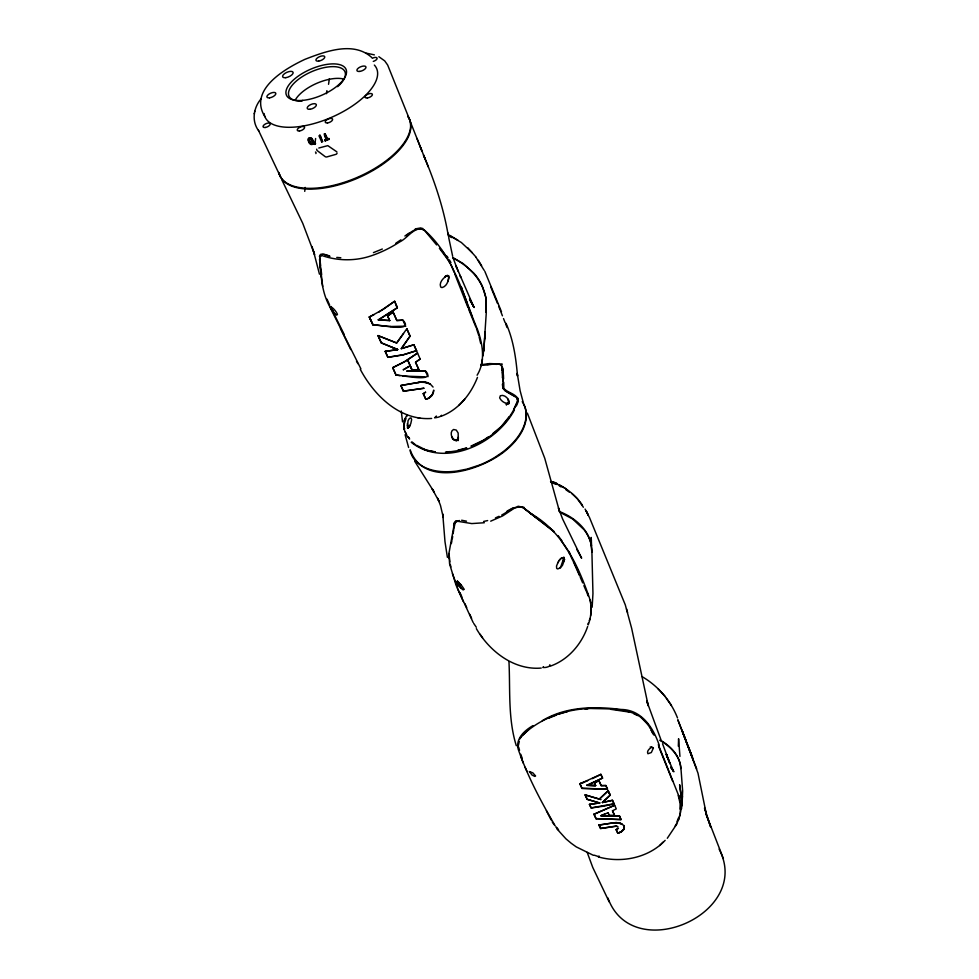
<?xml version="1.0" encoding="UTF-8"?>
<svg xmlns="http://www.w3.org/2000/svg" width="979" height="979" viewBox="0 0 979 979"><rect width="100%" height="100%" fill="white"/><g stroke="black" fill="none" stroke-linecap="round" stroke-linejoin="round"><path stroke-width="1.47" d="M334.83 313.88C324.734 301.752 334.561 307.528 337.449 314.381L336.715 315.128L334.83 313.88L331.33 308.409L331.061 306.5M680.723 768.564C680.491 756.021 670.444 745.802 660.017 740.026M473.114 622.436L456.043 585.185L449.594 563.88L448.908 553.539L454.329 523.765L456.581 521.109L459.506 520.571L455.296 522.137L453.95 528.354M587.718 593.347C592.222 603.345 592.001 614.885 588.183 624.932M680.699 806.684L680.332 813.072L678.423 820.108M612.487 810.783L614.628 815.556L609.219 815.507L608.008 812.741L600.959 815.788L619.438 816.033L621.029 819.57L596.052 818.713L593.984 814.259L614.677 805.24L616.268 808.899L612.487 810.783L614.628 815.556L609.268 815.421L608.008 812.741M387.611 315.984L393.13 312.142L387.611 315.984L389.679 320.598L378.237 319.839L397.376 307.663L394.647 301.251L383.597 309.119L369.303 317.061L372.877 324.808C377.074 323.914 415.512 333.484 402.907 320.157L396.838 320.463L393.13 312.142L396.874 320.586L402.907 320.157L405.6 326.301M518.344 747.418L518.38 744.591M458.343 437.038L458.27 440.55L458.16 433.024L456.275 430.075L453.534 429.487C450.01 431.249 451.184 435.973 452.616 438.8M448.786 557.822L448.908 553.539M325.163 140.854L329.177 139.091L325.163 140.854L324.869 139.777L326.423 139.263L324.465 133.646M616.17 829.739L618.447 828.258L616.183 829.592L617.712 833.129C621.237 832.493 625.348 829.862 624.21 825.676L619.426 822.801L613.282 822.825L598.952 825.052L600.555 828.491L616.244 826.239L617.945 826.729L616.06 826.068L600.555 828.491M385.188 351.449L397.731 349.589L385.212 351.351L387.904 357.347L402.944 354.949L416.54 350.69L413.872 344.804L401.292 348.659L410.066 336.213L406.787 328.736L410.066 336.091L401.292 348.659L413.884 344.718L417.543 353.089L403.935 362.059L392.689 367.627L396.067 375.092C400.692 374.798 437.576 383.462 425.327 370.772L406.921 371.053L425.327 370.772M678.325 746.182L678.594 738.741L679.94 756.424M682.106 802.988L682.363 796.049L681.543 808.874M486.306 312.289L483.92 348.316M680.05 809.156L680.111 803.453L678.214 795.376M579.886 783.836L600.861 774.328L602.526 778.158L586.972 785.317L595.611 785.586L594.424 782.796L598.94 780.655L601.192 785.696L605.866 785.599L607.494 789.245L582.003 788.413L579.886 783.836L587.718 780.679M595.611 785.586L586.972 785.317L595.611 785.586L594.424 782.796M682.033 805.778L682.644 790.983L680.98 768.796A66.609 42.146 -2.1 0 0 660.152 740.479M483.528 351.069L483.895 345.061L483.161 355.83M403.727 423.491L403.776 427.676L404.706 428.851L403.886 428.986L404.229 420.15L407.019 414.937L407.154 416.051M550.247 665.304C549.843 666.723 544.067 668.278 543.149 667.115M624.21 825.676L623.99 829.201L620.662 832.162L617.761 833.056L616.183 829.592M309.229 139.312L309.229 139.226A1.566 1.273 26.2 0 1 309.352 138.859L310.49 138.528A1.566 1.273 25.4 0 1 311.089 138.896L311.371 139.214M596.052 818.713L593.996 814.149M448.101 275.882L448.639 277.228C448.517 281.401 446.448 286.553 441.994 287.593L440.697 287.055C438.776 282.441 443.426 277.914 446.975 275.576L448.553 275.76L449.128 277.106L447.831 281.646M423.295 393.717L425.571 392.224L423.295 393.717L425.792 399.261C430.124 398.441 433.636 394.549 433.721 390.095C433.391 394.549 430.124 398.257 425.792 399.261L423.307 393.595M484.642 339.003L485.217 331.624L483.675 351.351M590.68 615.681L590.937 605.805M360.896 368.85L327.977 303.196C321.161 288.805 320.72 272.284 319.729 256.743L320.904 255.164C336.947 261.026 355.206 261.381 371.641 255.666C381.504 252.301 390.878 247.638 399.616 241.984C407.142 238.362 411.902 229.429 420.615 228.67L424.543 230.249C454.072 256.376 463.079 295.254 477.74 330.168C482.831 344.51 485.56 361.557 477.091 375.226M592.148 607.225L592.956 593.494L591.903 551.911A62.289 45.058 -0.1 0 0 559.168 511.417M322.605 141.649C316.352 128.298 322.776 138.431 321.699 141.931L318.97 135.8L319.876 135.518M589.468 804.432L599.65 802.939L589.468 804.432L591.157 807.993L603.7 806.158L614.078 803.906L612.45 800.247L602.403 802.547L612.499 800.332L614.078 803.906M407.435 427.847L408.035 420.725L409.381 418.498L411.009 417.825L411.657 419.636L410.801 423.503L409.54 426.648L407.949 427.994L407.325 423.711M453.656 525.931L453.938 523.153L455.908 520.755M486.037 311.811L485.976 297.861L482.219 285.929A62.68 51.373 6.1 0 0 474.093 273.447L463.14 263.596L452.971 257.599M441.553 415.267C441.505 417.25 432.571 418.241 434.7 417.605M509.104 402.761L506.314 404.755L509.104 402.761L509.251 401.451C508.113 398.061 504.173 394.219 500.367 395.724L499.645 397.841C500.954 400.925 505.776 404.706 508.823 402.712L507.697 398.881M260.83 99.099C253.414 108.033 251.407 121.286 258.774 130.953M619.438 816.033L601.155 815.691M563.439 560.318L563.892 557.345L561.346 558.214L558.985 560.514M321.699 141.931L322.642 141.245M315.617 143.68L315.018 143.986L315.287 142.041M486 312.142L486.073 299.219A64.369 52.719 6.2 0 0 466.273 266.484A64.455 52.793 6.2 0 0 452.726 258.003M482.476 359.073L481.154 365.632M582.003 788.413L579.898 783.665L583.827 782.27M369.316 316.951L372.938 324.734L369.316 316.951L374.051 314.638M563.182 559.915L560.93 566.327M389.679 320.598L387.623 315.862M452.249 539.135L452.677 536.406M453.118 533.677L453.766 529.578M563.5 562.032L563.855 559.988M404.376 423.479L406.004 418.4M563.892 557.345L564.516 559.547L562.582 565.103L560.637 567.722L557.724 568.934L556.672 568.432L556.525 565.997L558.263 561.836M451.343 543.602L451.943 540.628M254.21 113.748L254.356 113.099M254.613 111.851L254.76 111.214M518.589 744.444L519.298 741.421M550.724 482.243L551.348 481.582C552.89 481.717 558.507 483.418 557.284 484.519M396.067 375.092L392.689 367.627M598.414 856.931C621.359 863.38 648.624 857.983 665.157 840.349M602.526 778.158L600.861 774.328M464.034 589.419L463.14 589.909C451.331 580.914 457.34 577.818 463.899 588.954M589.309 620.576L590.031 618.471M381.382 342.846L397.731 349.589L381.345 342.944L378.029 335.577L396.679 342.993L406.787 328.834M517.671 400.827L513.669 409.552M676.978 821.797L678.374 818.052M587.657 626.499C581.673 644.06 568.358 659.711 550.639 666.038M517.377 401.757C509.655 422.133 492.302 437.784 472.404 446.032M477.458 377.392C470.887 394.231 458.441 410.005 441.039 416.295M404.388 421.056L405.33 418.804M516.349 405.955L518.295 401.402L517.818 398.331C514.416 393.35 507.734 392.701 503.83 388.455L503.72 382.263M410.03 425.265L408.255 427.847L407.399 425.388M587.926 624.064L588.391 623.036M387.904 357.347L385.212 351.351M403.47 391.111L424.127 388.222L403.421 391.221L400.9 385.457L419.893 382.214L426.942 382.459L430.258 384.049L433.073 387.072M319.399 256.437L320.463 254.405L323.021 253.904L329.421 255.911M320.206 256.841L322.275 254.675M433.379 392.457L431.776 395.638L428.276 398.355M676.587 824.367L667.299 838.269M557.846 562.815L560.098 559.315L562.007 557.675L563.194 558.752L563.109 557.749M514.428 409.92C496.463 443.879 444.515 468.586 411.229 442.288M519.984 738.851L521.452 736.367M675.596 825.627L676.758 823.706M675.204 825.982C681.164 817.306 682.143 806.133 679.34 796.147M617.712 833.129L621.175 831.783L624.112 828.821M452.653 438.262L454.929 440.281L456.752 440.281L458.001 438.531L456.752 440.281L455.198 440.464L453.546 439.559L451.784 436.72M559.572 568.248L560.196 567.294M311.958 143.399L312.595 143.007A1.591 1.297 25.9 0 0 312.729 142.64L312.729 142.396A2.839 2.325 25.6 0 0 312.68 142.028L312.534 141.514A10.292 8.468 24.7 0 0 312.301 140.89M509.129 416.773L501.224 426.587L492.633 433.734M403.507 333.582L396.679 342.993L377.967 335.626L381.345 342.944M378.567 319.937L397.205 307.908L394.647 301.251L378.64 312.228M557.075 483.724L556.586 484.397L555.326 483.797M412.11 370.246L419.098 370.148L415.549 362.23L420.224 358.95L415.573 362.352L419.085 370.258L412.11 370.246L407.619 359.868L412.135 370.209L410.128 365.84L403.324 369.756L410.128 365.84M371.628 57.394C353.346 40.837 325.114 51.532 304.934 59.34C284.816 68.75 248.177 89.97 264.881 116.623M521.146 736.881L528.599 729.685M516.961 398.147L517.365 400.399M662.942 842.197L659.662 845.562M522.859 734.862C540.849 717.95 566.229 708.955 590.741 708.478C610.92 709.237 639.679 706.654 650.203 728.462M458.735 405.453L464.731 399.175M543.357 667.017L543.112 667.641M331.33 308.409L333.239 312.044M599.601 803.049L587.192 799.317L585.099 794.875L599.332 799.109L608.204 790.738L610.125 795.181L602.403 802.547M436.377 416.075L435.276 417.14L436.279 416.589M599.65 802.939L587.192 799.317L585.099 794.875L600.996 799.562L599.332 799.109L608.204 790.738L610.174 795.181L602.428 802.425M407.949 427.994L409.075 427.003M406.53 235.743C411.156 231.533 417.849 226.443 424.274 230.077L436.622 244.921M488.191 436.977L483.687 440.073L470.899 446.143M404.878 236.012L409.051 233.161M445.151 276.849L447.268 275.405L448.553 275.76M395.749 243.294L400.937 239.806M532.992 725.623C524.707 730.346 515.284 738.68 518.234 749.314C527.448 776.09 540.971 801.52 555.228 825.909M507.024 511.111L513.534 507.648M456.275 440.942L457.499 440.232M501.786 514.978C508.321 511.772 515.321 504.332 523.178 507.648L553.796 531.169M456.226 440.317L457.156 439.828M602.526 778.011L586.972 785.317M542.329 720.654C565.911 706.508 594.522 706.128 621.004 709.469C641.6 709.591 653.434 727.825 659.246 745.313M600.812 774.487L592.368 778.623M594.412 782.931L598.94 780.655M312.742 144.305L311.628 144.549A1.946 1.591 27.6 0 1 310.747 144.341A2.215 1.799 27.3 0 1 310.074 143.901L309.609 143.387A5.666 4.552 27.7 0 1 309.327 142.983M382.336 249.009L373.44 252.619M495.435 517.915L499.045 516.3M548.619 718.219L556.451 715.062M604.239 814.357L600.959 815.788L604.643 814.308M392.677 367.749L405.722 361.129L417.543 353.089L420.126 358.95M456.41 582.199L457.682 581.991L457.438 581.134L457.022 581.599L457.438 581.134L459.31 582.872M457.658 520.706L456.581 521.109L471.78 523.581L484.348 522.737M490.699 521.171L502.655 515.921L514.293 508.223L518.809 506.841L523.19 507.55L537.569 518.723M593.984 814.259L614.677 805.24M328.883 138.406C325.469 140.193 329.556 137.635 329.213 139.471M327.329 138.957C324.967 130.905 322.458 133.107 326.435 139.642L324.857 140.168M466.775 448.137L457.707 450.695L446.62 452.322M416.54 350.69L403.495 354.679L387.953 357.237M559.205 714.009L567.526 711.562M466.237 448.039L457.842 450.23M415.267 228.902L420.566 227.948L423.001 228.584M445.225 276.262L447.158 275.735M318.799 148.025L327.806 145.638L336.862 151.855M419.893 382.214L400.864 385.518L403.421 391.221M614.066 803.759L591.145 807.883L589.48 804.371M483.589 521.464L487.64 520.571M506.314 403.874L509.043 403.678M309.67 138.186L308.862 138.418A1.897 1.53 25.1 0 0 308.312 138.957L308.312 140.78A7.612 6.131 27.7 0 0 308.495 141.306L308.85 142.139A7.893 6.278 28.8 0 0 309.388 142.971M481.166 364.702L489.561 363.576L502.227 364.09L501.603 364.886L502.239 370.527M312.13 144.097L312.644 143.986A2.252 1.86 27.9 0 0 313.011 143.803A1.958 1.615 27.5 0 0 313.451 143.338A2.252 1.86 25.1 0 0 313.672 142.591M417.984 382.581L422.977 381.834L430.258 384.049M480.983 365.289C496.316 365.143 504.711 357.849 502.423 377.87M598.952 825.052L616.232 822.495L622.191 823.951M613.282 822.825L621.09 823.498M445.457 452.09L450.23 451.6M486.942 364.518L489.206 364.335M405.612 326.178L390.278 326.521M517.818 398.331L507.073 391.979M431.641 418.449C399.787 420.86 374.125 395.43 360.223 369.242M541.228 668.057C513.951 670.407 489.402 651.231 476.345 628.616M585.001 709.004L587.755 708.869M517.952 506.229L524.144 507.416M309.682 138.186L309.988 138.174A1.946 1.591 24.6 0 1 310.894 138.369A2.374 1.934 24.7 0 1 311.677 138.908M424.69 376.805L402.932 376.083M607.494 789.245L605.842 785.488L601.179 785.586L598.952 780.752M607.469 789.111L582.028 788.291M621.029 819.57L596.064 818.603M389.703 320.488L378.237 319.839M494.652 364.237L496.867 364.335M610.847 709.334L629.436 712.088M435.104 451.808L425.424 450.059M336.776 257.416L340.839 257.758M417.69 417.715L419.807 417.996M435.178 452.078L426.098 450.095L416.54 445.274M366.207 53.147L374.345 54.861M396.091 374.994L399.958 375.655M466.518 521.183L461.635 520.241M550.785 481.937L551.422 482.121M424.923 382.116L428.716 383.266M324.367 254.577L329.96 256.339M422.414 448.798L426.293 450.022M550.528 481.546C563.427 485.596 574.979 493.991 582.456 505.299M554.175 482.671L556.219 483.455M551.25 481.582L554.738 482.794M551.801 482.769L555.485 484.054M593.433 855.34L576.227 846.872L571.185 843.249L565.923 838.819L556.965 828.907M392.408 347.496L397.535 349.515M559.89 512.262L572.617 518.98L584.145 529.798A62.02 44.875 -0.2 0 1 590.643 542.55L591.94 552.315M633.841 713.41L637.451 715.025M634.123 713.862L637.647 715.502M448.455 235.841L451.784 237.591M449.618 235.327L457.976 240.247M448.798 235.119L461.366 242.511L472.306 252.753M559.792 485.143L565.997 488.79M594.241 855.169L599.172 856.833L599.013 856.013M378.861 56.709L384.71 60.882L387.672 65.067L409.626 119.646M559.168 485.755L561.126 486.93M642.163 676.685C658.133 685.973 670.786 700.756 677.517 717.962M513.926 395.7L505.862 391.27L503.328 388.81L502.349 372.044M453.51 439.29L454.929 440.281M565.715 489.561L569.24 492.094M530.422 513.339C561.236 530.508 576.888 562.68 588.318 594.73M523.178 507.648L554.077 531.866M571.846 493.502L577.329 498.727L583.386 507.244M412.024 441.921L415.047 444.429M641.208 717.607L648.147 724.778M505.458 391.049L502.9 388.051L502.398 384.16M467.668 247.663L476.1 257.183M311.677 138.896L313.292 141.674A6.278 5.189 24.4 0 1 313.476 142.383L313.5 142.481A3.524 2.913 24.9 0 1 313.537 143.02A2.252 1.86 25.2 0 1 313.317 143.766A1.995 1.64 27.6 0 1 312.742 144.305M311.811 138.467L312.742 139.728M658.023 688.739L665.414 696.754M310.82 142.934L310.27 142.151A9.3 7.538 26.9 0 1 309.964 141.576L309.939 141.527M556.305 827.536L558.605 830.057M309.78 142.946L310.27 143.485A2.142 1.762 27.3 0 0 310.906 143.925M556.084 826.925L557.822 828.956M461.525 588.355L457.217 582.175M476.112 257.416L484.115 270.29M439.4 248.311L447.525 259.227M446.571 256.718L441.284 249.865M408.023 437.013L409.589 439.081M561.873 540.751L558.128 535.672M460.24 583.961L461.28 585.356M476.308 627.258L473.714 623.415M666.381 698.443L671.435 705.467L670.652 704.378M408.206 436.72L409.479 438.494M563.659 558.324L564.516 559.547M480.065 634.233L482.574 637.818M560.661 539.772L567.857 550.675M446.962 256.192L448.039 257.746M552.254 821.993L554.126 824.734M671.056 767.585L673.846 771.782L670.786 767.095M478.327 260.267L481.619 265.762M671.019 767.45L673.454 771.183L668.816 760.438M448.235 260.279L450.316 263.51M576.766 549.366L581.636 558.226L562.595 518.956L558.446 508.015L559.388 511.062L544.74 458.245L527.351 413.101M312.595 142.824L312.534 142.457A6.168 5.091 24.4 0 0 312.411 141.979L312.362 141.857A9.753 7.991 25.3 0 0 312.191 141.306L311.799 140.584A7.808 6.412 25.2 0 0 311.457 139.96A3.573 2.925 25.4 0 0 311.224 139.642L309.229 139.214A1.53 1.248 26.5 0 0 309.07 139.667L309.058 139.74A2.386 1.946 25.8 0 0 309.095 140.119A4.222 3.414 27.5 0 0 309.193 140.474L310.71 143.411A1.456 1.187 26.6 0 0 311.273 143.766L312.387 143.509A1.542 1.26 25.7 0 0 312.582 143.093M585.075 509.068L589.517 517.585L625.3 604.9L631.639 628.273L648.282 705.908L646.813 700.646L647.645 703.571M568.628 551.153L569.815 553.221M469.492 299.146L474.13 307.504L470.507 300.908M414.68 461.207L434.15 492.045L432.216 488.876L439.118 501.627L437.735 498.287L440.501 505.556L443.291 517.463L442.753 513.975L444.992 541.717L447.403 557.381M457.352 583.251L458.025 584.439M356.478 361.153L357.886 363.674M449.41 259.888L450.952 262.666M469.712 299.427L473.591 306.427L455.981 265.909L458.392 271.734M719.112 849.16C753.035 913.737 632.373 966.383 607.898 897.927M568.469 551.813L569.692 554.102M651.316 730.053L653.984 735.119M407.545 436.964L403.886 428.986M546.38 810.685L551.067 819.9M650.876 729.783L652.895 733.76M332.958 311.811L344.118 334.341M340.447 328.454L350.739 349.576M405.122 431.837L406.493 434.664M598.964 824.942L600.629 828.381M570.304 555.24L572.556 559.988M281.744 179.647L302.756 223.347L314.589 254.552L311.995 246.549M280.606 177.052L258.444 130.256M425.278 370.882L428.019 376.67M609.195 901.928L592.772 867.467L587.192 852.379M525.087 767.267L527.143 771.648M484.801 271.269L501.505 311.787M523.557 403.997C529.798 415.365 524.707 429.145 517.291 438.629A59.731 35.868 -23.5 0 1 506.632 449.704C483.491 469.847 423.944 489.451 410.128 449.716M464.878 603.59L466.714 607.604M469.773 614.31L471.597 618.336M459.971 592.65L461.807 596.762M457.474 588.526L463.336 601.608M573.119 561.175L579.678 575.958M324.869 139.777L325.175 140.45M574.061 562.227L579.446 574.44M324.93 133.878L327.341 139.336M327.023 299.158L329.678 305.191M619.45 815.923L620.992 819.472M312.289 140.89L312.007 140.291A9.288 7.612 25.4 0 0 311.701 139.716L311.591 139.52A3.879 3.157 25.9 0 0 311.359 139.214M580.266 577.304L582.676 582.872M583.876 585.662L586.274 591.23M609.134 792.868L610.125 795.181M313.109 140.45L313.659 142.334M459.922 275.332L460.852 277.559L460.546 276.8M457.511 587.167L452.433 573.67M490.809 287.08L497.528 303.466M662.55 743.722L669.269 761.821L666.32 754.356L667.923 758.26M428.312 166.968L423.491 154.976C434.321 180.491 443.291 206.887 448.039 234.25M660.984 739.855L647.449 702.898M468.574 309.058L475.892 327.121M498.629 306.207L500.293 310.331M658.316 744.689L678.643 795.523M658.61 746.353L672.708 781.303M451.013 264.599L454.134 272.346M457.682 581.991L458.368 583.704M505.617 323.89L507.073 327.537M456.863 268.038L453.461 258.848M471.927 316.058L465.49 299.843M410.177 121.347L425.021 158.733M666.344 754.466L670.052 763.791L666.32 754.356M523.312 763.155L520.62 756.094M517.071 398.257L517.61 399.628M693.303 760.157L681.935 730.322L697.99 773.177L706.226 813.671L704.525 807.932L710.607 826.876L705.932 813.696L723.408 858.742M416.956 138.394L421.998 151.194L420.456 147.254M454.697 273.753L468.011 307.675M500.832 311.701L502.435 315.825M503.512 318.567L505.127 322.678M682.51 731.546L685.484 739.231M505.996 323.266C513.437 339.872 515.982 358.13 517.524 376.12L517.218 373.317L520.118 390.731L523.496 403.336M696.705 768.882L677.811 719.761L692.52 757.501L688.359 746.708M586.886 592.625L588.208 596.04M462.039 289.038L461.158 286.676L466.861 302.156M520.767 754.271L522.174 758.199M396.507 305.864L397.205 307.908M476.455 328.516L478.829 335.638M678.863 796.208L679.597 798.509M516.312 745.729C507.856 718.672 510.34 689.852 508.97 661.902M627.576 612.511L626.523 608.901M408.61 447.489L405.098 434.713M313.488 251.101L319.46 274.193M518.797 747.626L519.543 750.318M452.677 256.327L448.7 237.579M479.135 336.96L480.713 343.543M450.267 564.308L450.891 566.976M308.397 140.046L308.483 138.516A1.872 1.517 25.5 0 1 309.034 137.99L309.707 137.77A2.08 1.677 23.7 0 1 310.441 137.77L310.747 137.843A2.191 1.774 24.7 0 1 311.175 138.015A2.301 1.921 24.2 0 1 311.836 138.455M447.746 232.708L448.37 236.012M590.313 600.127L590.778 602.88M449.887 562.019L449.385 556.867M402.54 421.876L401.268 411.021M322.678 286.443L319.509 259.239M319.827 258.627L320.659 265.884M321.161 270.241L321.65 274.609M321.32 277.057L320.084 264.795M502.814 368.006L503.157 371.641M502.203 369.254L502.814 377.135M502.545 369.952L503.206 380.953M549.696 664.937L549.733 665.683M591.34 540.628L591.194 537.422L591.573 545.695M503.402 374.59L503.573 378.959M651.488 746.781A3.121 2.007 -3.1 0 1 650.154 747.05M390.303 326.399A81.893 47.494 -0.5 0 1 372.999 324.624M408.231 117.101A70.623 32.931 -23.5 0 1 410.531 122.424L410.837 128.702L409.797 133.095A70.623 32.931 -23.5 0 1 342.54 183.746A70.623 32.931 -23.5 0 1 279.235 173.369M522.199 401.647A61.542 36.933 -23.5 0 1 502.166 452.445L495.141 457.217A61.567 36.933 -23.5 0 1 479.575 465.025L467.154 469.076L456.899 471.058A61.542 36.933 -23.5 0 1 410.152 450.781M316.719 149.138A1.982 1.701 17.1 0 0 317.453 150.79L325.016 156.518A1.97 1.701 16.4 0 0 326.949 156.897L335.834 154.376A1.97 1.701 15.9 0 0 337.045 153.116M328.54 84.304A291.718 6.584 -81 0 1 329.385 78.712M314.797 144.451A292.231 8.273 -80.9 0 1 315.63 138.504M407.937 116.342A70.684 32.943 -23.5 0 1 357.519 177.285A70.684 32.943 -23.5 0 1 278.77 172.475M315.458 152.039A3.916 1.811 -24 0 1 315.862 153.581M372.204 58.324A3.83 1.664 -22.7 0 1 377.074 58.104A3.83 1.664 -22.7 0 1 373.28 61.408M374.357 65.067A60.833 26.788 -23.5 0 1 332.003 117.125A60.833 26.788 -23.5 0 1 264.122 113.564M302.009 101.106A30.52 13.314 -23.5 0 1 293.798 83.448A30.52 13.314 -23.5 0 1 335.099 66.707A30.52 13.314 -23.5 0 1 337.596 86.678M295.242 100.078A30.361 13.412 -23.5 0 1 317.294 83.093A30.361 13.412 -23.5 0 1 344.351 79.213M309.792 142.946A5.739 4.589 28 0 1 309.425 142.42L308.703 140.952A7.318 5.862 28.2 0 1 308.422 140.046M311.799 144.121A1.909 1.566 27.5 0 1 310.906 143.913M309.939 141.417A18.809 15.138 27.9 0 1 309.67 140.817L309.266 139.691A2.496 2.007 28.1 0 1 309.229 139.312M326.472 93.678A293.553 7.661 -81.2 0 1 326.9 90.655M304.738 191.382A293.529 15.297 -80.4 0 1 305.179 187.417M529.443 771.599L532.099 775.099L534.84 776.42L535.586 775.98L532.833 772.835L529.443 771.599M653.397 747.993L651.329 752.533L647.902 753.744C646.36 751.064 649.836 748.091 652.161 747.148L653.397 747.993M508.285 403.336L507.073 403.544L508.248 403.36M586.996 512.568L586.25 511.075L588.244 515.199L586.996 512.568M680.54 791.02L679.61 784.754L681.335 797.493L680.54 791.02M265.174 127.49A3.892 1.725 -24.4 0 0 270.241 123.819A3.892 1.725 -24.4 0 0 264.501 124.529A3.892 1.725 -24.4 0 0 265.174 127.49M299.476 130.978A3.965 1.787 -24 0 0 304.579 127.246A3.965 1.787 -24 0 0 298.693 127.955A3.965 1.787 -24 0 0 299.476 130.978M367.394 97.949A3.953 1.774 -22.9 0 0 372.375 94.265A3.953 1.774 -22.9 0 0 366.403 95.024A3.953 1.774 -22.9 0 0 367.394 97.949M327.524 122.926A3.977 1.799 -23.6 0 0 332.603 119.181A3.977 1.799 -23.6 0 0 326.643 119.915A3.977 1.799 -23.6 0 0 327.524 122.926M310 109.281A4.944 2.203 -23.7 0 0 316.352 104.643A4.944 2.203 -23.7 0 0 308.972 105.585A4.944 2.203 -23.7 0 0 310 109.281M269.58 97.839A4.822 2.08 -24.1 0 0 275.821 93.335A4.822 2.08 -24.1 0 0 268.711 94.278A4.822 2.08 -24.1 0 0 269.58 97.839M318.664 61.114A4.748 2.031 -23.4 0 0 324.747 56.733A4.748 2.031 -23.4 0 0 317.637 57.724A4.748 2.031 -23.4 0 0 318.664 61.114M285.758 77.684A5.715 2.447 -23.8 0 0 293.137 72.397A5.715 2.447 -23.8 0 0 284.669 73.56A5.715 2.447 -23.8 0 0 285.758 77.684M302.719 100.372A32.491 14.147 -23.5 0 0 346.48 70.965A32.491 14.147 -23.5 0 0 299.476 75.273A32.491 14.147 -23.5 0 0 302.719 100.372M359.795 71.418A4.883 2.129 -22.9 0 0 365.962 66.915A4.883 2.129 -22.9 0 0 358.595 67.918A4.883 2.129 -22.9 0 0 359.795 71.418"/></g></svg>
